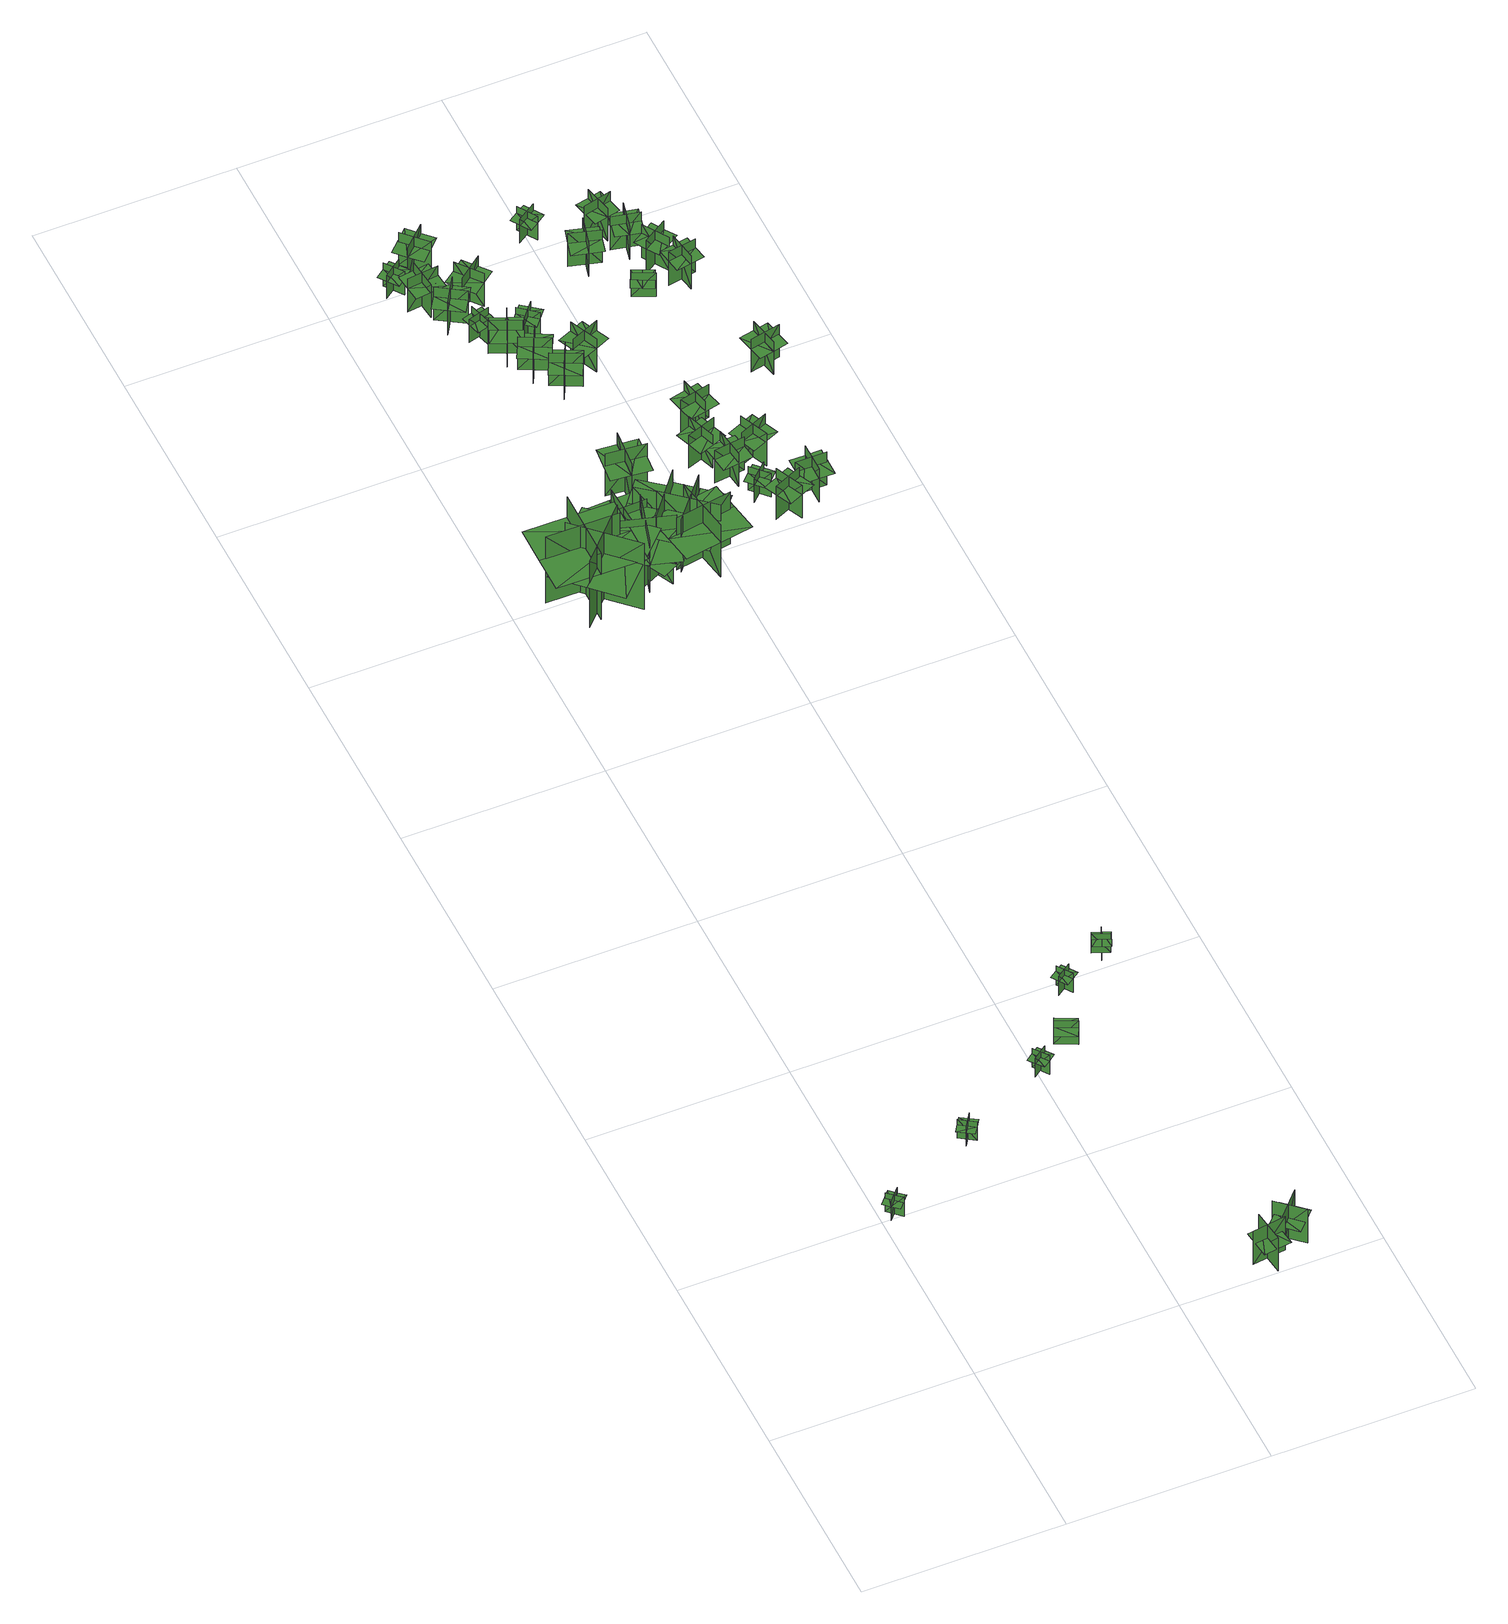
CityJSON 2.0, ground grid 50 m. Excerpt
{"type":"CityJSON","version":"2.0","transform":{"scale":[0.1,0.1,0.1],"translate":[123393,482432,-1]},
"CityObjects":{
"tree1":{"type":"SolitaryVegetationObject","geometry":[{"type":"MultiSurface","lod":"1","boundaries":[[[0,1,2]],[[0,2,3]],[[4,5,6]],[[4,6,7]],[[8,9,10]],[[8,10,11]],[[8,11,12]],[[8,12,13]]]}]},
"tree2":{"type":"SolitaryVegetationObject","geometry":[{"type":"MultiSurface","lod":"1","boundaries":[[[14,15,16]],[[14,16,17]],[[18,19,20]],[[18,20,21]],[[22,23,24]],[[22,24,25]],[[22,25,26]],[[22,26,27]]]}]},
"tree3":{"type":"SolitaryVegetationObject","geometry":[{"type":"MultiSurface","lod":"1","boundaries":[[[28,29,30]],[[28,30,31]],[[32,33,34]],[[32,34,35]],[[36,37,38]],[[36,38,39]],[[36,39,40]],[[36,40,41]]]}]},
"tree4":{"type":"SolitaryVegetationObject","geometry":[{"type":"MultiSurface","lod":"1","boundaries":[[[42,43,44]],[[42,44,45]],[[46,47,48]],[[46,48,49]],[[50,51,52]],[[50,52,53]],[[50,54,55]],[[50,55,51]]]}]},
"tree5":{"type":"SolitaryVegetationObject","geometry":[{"type":"MultiSurface","lod":"1","boundaries":[[[56,57,58]],[[56,58,59]],[[60,61,62]],[[60,62,63]],[[64,65,66]],[[64,66,67]],[[64,68,69]],[[64,69,65]]]}]},
"tree6":{"type":"SolitaryVegetationObject","geometry":[{"type":"MultiSurface","lod":"1","boundaries":[[[70,71,72]],[[70,72,73]],[[74,75,76]],[[74,76,77]],[[78,79,80]],[[78,80,81]],[[78,81,82]],[[78,82,83]]]}]},
"tree7":{"type":"SolitaryVegetationObject","geometry":[{"type":"MultiSurface","lod":"1","boundaries":[[[84,85,86]],[[84,86,87]],[[88,89,90]],[[88,90,91]],[[92,93,94]],[[92,94,95]],[[92,95,96]],[[92,96,97]]]}]},
"tree8":{"type":"SolitaryVegetationObject","geometry":[{"type":"MultiSurface","lod":"1","boundaries":[[[98,99,100]],[[98,100,101]],[[102,103,104]],[[102,104,105]],[[106,107,108]],[[106,108,109]],[[106,109,110]],[[106,110,111]]]}]},
"tree9":{"type":"SolitaryVegetationObject","geometry":[{"type":"MultiSurface","lod":"1","boundaries":[[[112,113,114]],[[112,114,115]],[[116,117,118]],[[116,118,119]],[[120,121,122]],[[120,122,123]],[[120,123,124]],[[120,124,125]]]}]},
"tree10":{"type":"SolitaryVegetationObject","geometry":[{"type":"MultiSurface","lod":"1","boundaries":[[[126,127,128]],[[126,128,129]],[[130,131,132]],[[130,132,133]],[[134,135,136]],[[134,136,137]],[[134,137,138]],[[134,138,139]]]}]},
"tree11":{"type":"SolitaryVegetationObject","geometry":[{"type":"MultiSurface","lod":"1","boundaries":[[[140,141,142]],[[140,142,143]],[[144,145,146]],[[144,146,147]],[[148,149,150]],[[148,150,151]],[[148,151,152]],[[148,152,153]]]}]},
"tree12":{"type":"SolitaryVegetationObject","geometry":[{"type":"MultiSurface","lod":"1","boundaries":[[[154,155,156]],[[154,156,157]],[[158,159,160]],[[158,160,161]],[[162,163,164]],[[162,164,165]],[[162,165,166]],[[162,166,167]]]}]},
"tree13":{"type":"SolitaryVegetationObject","geometry":[{"type":"MultiSurface","lod":"1","boundaries":[[[168,169,170]],[[168,170,171]],[[172,173,174]],[[172,174,175]],[[176,177,178]],[[176,178,179]],[[176,179,180]],[[176,180,181]]]}]},
"tree14":{"type":"SolitaryVegetationObject","geometry":[{"type":"MultiSurface","lod":"1","boundaries":[[[182,183,184]],[[182,184,185]],[[186,187,188]],[[186,188,189]],[[190,191,192]],[[190,192,193]],[[190,193,194]],[[190,194,195]]]}]},
"tree15":{"type":"SolitaryVegetationObject","geometry":[{"type":"MultiSurface","lod":"1","boundaries":[[[196,197,198]],[[196,198,199]],[[200,201,202]],[[200,202,203]],[[204,205,206]],[[204,206,207]],[[204,207,208]],[[204,208,209]]]}]},
"tree16":{"type":"SolitaryVegetationObject","geometry":[{"type":"MultiSurface","lod":"1","boundaries":[[[210,211,212]],[[210,212,213]],[[214,215,216]],[[214,216,217]],[[218,219,220]],[[218,220,221]],[[218,221,222]],[[218,222,223]]]}]},
"tree17":{"type":"SolitaryVegetationObject","geometry":[{"type":"MultiSurface","lod":"1","boundaries":[[[224,225,226]],[[224,226,227]],[[228,229,230]],[[228,230,231]],[[232,233,234]],[[232,234,235]],[[232,235,236]],[[232,236,237]]]}]},
"tree18":{"type":"SolitaryVegetationObject","geometry":[{"type":"MultiSurface","lod":"1","boundaries":[[[238,239,240]],[[238,240,241]],[[242,243,244]],[[242,244,245]],[[246,247,248]],[[246,248,249]],[[246,249,250]],[[246,250,251]]]}]},
"tree19":{"type":"SolitaryVegetationObject","geometry":[{"type":"MultiSurface","lod":"1","boundaries":[[[252,253,254]],[[252,254,255]],[[256,257,258]],[[256,258,259]],[[260,261,262]],[[260,262,263]],[[260,263,264]],[[260,264,265]]]}]},
"tree20":{"type":"SolitaryVegetationObject","geometry":[{"type":"MultiSurface","lod":"1","boundaries":[[[266,267,268]],[[266,268,269]],[[270,271,272]],[[270,272,273]],[[274,275,276]],[[274,276,277]],[[274,277,278]],[[274,278,279]]]}]},
"tree21":{"type":"SolitaryVegetationObject","geometry":[{"type":"MultiSurface","lod":"1","boundaries":[[[280,281,282]],[[280,282,283]],[[284,285,286]],[[284,286,287]],[[288,289,290]],[[288,290,291]],[[288,291,292]],[[288,292,293]]]}]},
"tree22":{"type":"SolitaryVegetationObject","geometry":[{"type":"MultiSurface","lod":"1","boundaries":[[[294,295,296]],[[294,296,297]],[[298,299,300]],[[298,300,301]],[[302,303,304]],[[302,304,305]],[[302,305,306]],[[302,306,307]]]}]},
"tree23":{"type":"SolitaryVegetationObject","geometry":[{"type":"MultiSurface","lod":"1","boundaries":[[[308,309,310]],[[308,310,311]],[[312,313,314]],[[312,314,315]],[[316,317,318]],[[316,318,319]],[[316,319,320]],[[316,320,321]]]}]},
"tree24":{"type":"SolitaryVegetationObject","geometry":[{"type":"MultiSurface","lod":"1","boundaries":[[[322,323,324]],[[322,324,325]],[[326,327,328]],[[326,328,329]],[[330,331,332]],[[330,332,333]],[[330,333,334]],[[330,334,335]]]}]},
"tree25":{"type":"SolitaryVegetationObject","geometry":[{"type":"MultiSurface","lod":"1","boundaries":[[[336,337,338]],[[336,338,339]],[[340,341,342]],[[340,342,343]],[[344,345,346]],[[344,346,347]],[[344,347,348]],[[344,348,349]]]}]},
"tree26":{"type":"SolitaryVegetationObject","geometry":[{"type":"MultiSurface","lod":"1","boundaries":[[[350,351,352]],[[350,352,353]],[[354,355,356]],[[354,356,357]],[[358,359,360]],[[358,360,361]],[[358,361,362]],[[358,362,363]]]}]},
"tree27":{"type":"SolitaryVegetationObject","geometry":[{"type":"MultiSurface","lod":"1","boundaries":[[[364,365,366]],[[364,366,367]],[[368,369,370]],[[368,370,371]],[[372,373,374]],[[372,374,375]],[[372,375,376]],[[372,376,377]]]}]},
"tree28":{"type":"SolitaryVegetationObject","geometry":[{"type":"MultiSurface","lod":"1","boundaries":[[[378,379,380]],[[378,380,381]],[[382,383,384]],[[382,384,385]],[[386,387,388]],[[386,388,389]],[[386,389,390]],[[386,390,391]]]}]},
"tree29":{"type":"SolitaryVegetationObject","geometry":[{"type":"MultiSurface","lod":"1","boundaries":[[[392,393,394]],[[392,394,395]],[[396,397,398]],[[396,398,399]],[[400,401,402]],[[400,402,403]],[[400,403,404]],[[400,404,405]]]}]},
"tree30":{"type":"SolitaryVegetationObject","geometry":[{"type":"MultiSurface","lod":"1","boundaries":[[[406,407,408]],[[406,408,409]],[[410,411,412]],[[410,412,413]],[[414,415,416]],[[414,416,417]],[[414,417,418]],[[414,418,419]]]}]},
"tree31":{"type":"SolitaryVegetationObject","geometry":[{"type":"MultiSurface","lod":"1","boundaries":[[[420,421,422]],[[420,422,423]],[[424,425,426]],[[424,426,427]],[[428,429,430]],[[428,430,431]],[[428,431,432]],[[428,432,433]]]}]},
"tree32":{"type":"SolitaryVegetationObject","geometry":[{"type":"MultiSurface","lod":"1","boundaries":[[[434,435,436]],[[434,436,437]],[[438,439,440]],[[438,440,441]],[[442,443,444]],[[442,444,445]],[[442,445,446]],[[442,446,447]]]}]},
"tree33":{"type":"SolitaryVegetationObject","geometry":[{"type":"MultiSurface","lod":"1","boundaries":[[[448,449,450]],[[448,450,451]],[[452,453,454]],[[452,454,455]],[[456,457,458]],[[456,458,459]],[[456,459,460]],[[456,460,461]]]}]},
"tree34":{"type":"SolitaryVegetationObject","geometry":[{"type":"MultiSurface","lod":"1","boundaries":[[[462,463,464]],[[462,464,465]],[[466,467,468]],[[466,468,469]],[[470,471,472]],[[470,472,473]],[[470,473,474]],[[470,474,475]]]}]},
"tree35":{"type":"SolitaryVegetationObject","geometry":[{"type":"MultiSurface","lod":"1","boundaries":[[[476,477,478]],[[476,478,479]],[[480,481,482]],[[480,482,483]],[[484,485,486]],[[484,486,487]],[[484,487,488]],[[484,488,489]]]}]},
"tree36":{"type":"SolitaryVegetationObject","geometry":[{"type":"MultiSurface","lod":"1","boundaries":[[[490,491,492]],[[490,492,493]],[[494,495,496]],[[494,496,497]],[[498,499,500]],[[498,500,501]],[[498,501,502]],[[498,502,503]]]}]},
"tree37":{"type":"SolitaryVegetationObject","geometry":[{"type":"MultiSurface","lod":"1","boundaries":[[[504,505,506]],[[504,506,507]],[[508,509,510]],[[508,510,511]],[[512,513,514]],[[512,514,515]],[[512,515,516]],[[512,516,517]]]}]},
"tree38":{"type":"SolitaryVegetationObject","geometry":[{"type":"MultiSurface","lod":"1","boundaries":[[[518,519,520]],[[518,520,521]],[[522,523,524]],[[522,524,525]],[[526,527,528]],[[526,528,529]],[[526,529,530]],[[526,530,531]]]}]},
"tree39":{"type":"SolitaryVegetationObject","geometry":[{"type":"MultiSurface","lod":"1","boundaries":[[[532,533,534]],[[532,534,535]],[[536,537,538]],[[536,538,539]],[[540,541,542]],[[540,542,543]],[[540,543,544]],[[540,544,545]]]}]},
"tree40":{"type":"SolitaryVegetationObject","geometry":[{"type":"MultiSurface","lod":"1","boundaries":[[[546,547,548]],[[546,548,549]],[[550,551,552]],[[550,552,553]],[[554,555,556]],[[554,556,557]],[[554,557,558]],[[554,558,559]]]}]},
"tree41":{"type":"SolitaryVegetationObject","geometry":[{"type":"MultiSurface","lod":"1","boundaries":[[[560,561,562]],[[560,562,563]],[[564,565,566]],[[564,566,567]],[[568,569,570]],[[568,570,571]],[[568,571,572]],[[568,572,573]]]}]},
"tree42":{"type":"SolitaryVegetationObject","geometry":[{"type":"MultiSurface","lod":"1","boundaries":[[[574,575,576]],[[574,576,577]],[[578,579,580]],[[578,580,581]],[[582,583,584]],[[582,584,585]],[[582,585,586]],[[582,586,587]]]}]},
"tree43":{"type":"SolitaryVegetationObject","geometry":[{"type":"MultiSurface","lod":"1","boundaries":[[[588,589,590]],[[588,590,591]],[[592,593,594]],[[592,594,595]],[[596,597,598]],[[596,598,599]],[[596,599,600]],[[596,600,601]]]}]}
},
"vertices":[
[19,524,12],[52,494,12],[52,494,74],[19,524,74],[20,494,12],[50,527,12],[50,527,74],[20,494,74],[20,494,57],[37,479,57],[66,513,57],[50,527,57],[33,542,57],[4,509,57],
[265,632,12],[289,668,12],[289,668,73],[265,632,73],[294,637,12],[257,662,12],[257,662,73],[294,637,73],[294,637,56],[306,656,56],[269,680,56],[257,662,56],[245,643,56],[281,619,56],
[526,785,11],[491,759,11],[491,759,72],[526,785,72],[497,790,11],[524,754,11],[524,754,72],[497,790,72],[497,790,55],[479,776,55],[506,741,55],[524,754,55],[541,768,55],[515,803,55],
[733,84,12],[743,1,12],[743,1,121],[733,84,121],[701,42,12],[701,42,121],[784,53,121],[784,53,12],[737,79,79],[746,7,79],[780,11,79],[771,84,79],[702,75,79],[711,2,79],
[777,109,11],[838,52,11],[838,52,121],[777,109,121],[779,56,11],[779,56,121],[836,118,121],[836,118,11],[783,108,79],[837,58,79],[860,83,79],[806,133,79],[759,82,79],[812,32,79],
[604,847,10],[581,796,10],[581,796,87],[604,847,87],[570,834,10],[620,811,10],[620,811,87],[570,834,87],[570,834,66],[558,809,66],[608,786,66],[620,811,66],[631,836,66],[581,859,66],
[179,2605,12],[179,2605,229],[178,2418,229],[178,2418,12],[266,2513,12],[266,2513,229],[85,2514,229],[85,2514,12],[294,2513,159],[294,2607,159],[70,2608,159],[69,2514,159],[69,2421,159],[293,2419,159],
[676,988,12],[640,963,12],[640,963,74],[676,988,74],[648,994,12],[673,958,12],[673,958,74],[648,994,74],[648,994,57],[629,981,57],[654,945,57],[673,958,57],[691,970,57],[666,1007,57],
[144,2538,11],[144,2538,228],[278,2408,228],[278,2408,11],[271,2538,11],[271,2538,228],[145,2408,228],[145,2408,11],[290,2557,158],[223,2623,158],[66,2462,158],[133,2397,158],[200,2331,158],[357,2492,158],
[397,2495,12],[397,2495,182],[256,2535,182],[256,2535,12],[309,2448,12],[309,2448,182],[348,2585,182],[348,2585,12],[303,2427,127],[374,2407,127],[423,2577,127],[352,2597,127],[281,2617,127],[232,2448,127],
[367,2591,13],[367,2591,152],[247,2587,152],[247,2587,13],[311,2533,13],[311,2533,152],[306,2649,152],[306,2649,13],[311,2515,107],[372,2517,107],[366,2661,107],[306,2659,107],[246,2657,107],[251,2513,107],
[799,1034,12],[758,1050,12],[758,1050,74],[799,1034,74],[788,1061,12],[771,1020,12],[771,1020,74],[788,1061,74],[788,1061,57],[767,1069,57],[750,1028,57],[771,1020,57],[791,1011,57],[808,1052,57],
[390,2510,12],[390,2510,121],[306,2469,121],[306,2469,12],[368,2450,12],[368,2450,121],[328,2531,121],[328,2531,12],[374,2438,86],[416,2458,86],[367,2559,86],[325,2539,86],[283,2518,86],[332,2417,86],
[443,2621,13],[443,2621,184],[351,2506,184],[351,2506,13],[451,2522,13],[451,2522,184],[341,2611,184],[341,2611,13],[469,2508,128],[515,2566,128],[377,2676,128],[331,2619,128],[285,2561,128],[422,2451,128],
[495,2476,19],[495,2476,190],[383,2572,190],[383,2572,19],[396,2470,19],[396,2470,190],[488,2578,190],[488,2578,19],[381,2454,134],[437,2406,134],[552,2539,134],[496,2587,134],[441,2635,134],[325,2502,134],
[469,2418,23],[469,2418,193],[444,2563,193],[444,2563,23],[389,2477,23],[389,2477,193],[529,2500,193],[529,2500,23],[367,2473,138],[379,2401,138],[553,2430,138],[541,2503,138],[529,2575,138],[355,2546,138],
[339,2756,12],[438,2746,12],[438,2746,150],[339,2756,150],[381,2704,12],[390,2803,12],[390,2803,150],[381,2704,150],[381,2704,111],[431,2699,111],[440,2799,111],[390,2803,111],[341,2808,111],[331,2709,111],
[184,3530,15],[140,3497,15],[140,3497,92],[184,3530,92],[148,3535,15],[181,3491,15],[181,3491,92],[148,3535,92],[148,3535,70],[126,3518,70],[159,3474,70],[181,3491,70],[203,3508,70],[170,3552,70],
[198,3482,14],[207,3405,14],[207,3405,122],[198,3482,122],[166,3442,14],[243,3451,14],[243,3451,122],[166,3442,122],[166,3442,92],[170,3404,92],[247,3413,92],[243,3451,92],[238,3490,92],[161,3481,92],
[259,3407,14],[218,3342,14],[218,3342,122],[259,3407,122],[209,3396,14],[274,3355,14],[274,3355,122],[209,3396,122],[209,3396,92],[188,3363,92],[253,3322,92],[274,3355,92],[295,3387,92],[229,3429,92],
[306,3316,14],[253,3301,14],[253,3301,91],[306,3316,91],[274,3334,14],[289,3281,14],[289,3281,91],[274,3334,91],[274,3334,69],[248,3327,69],[263,3274,69],[289,3281,69],[316,3289,69],[301,3342,69],
[349,3224,13],[278,3255,13],[278,3255,121],[349,3224,121],[331,3273,13],[300,3201,13],[300,3201,121],[331,3273,121],[331,3273,90],[295,3288,90],[264,3217,90],[300,3201,90],[335,3186,90],[366,3257,90],
[207,3583,10],[262,3527,10],[262,3527,118],[207,3583,118],[206,3531,10],[262,3585,10],[262,3585,118],[206,3531,118],[206,3531,88],[234,3503,88],[289,3557,88],[262,3585,88],[235,3613,88],[179,3559,88],
[367,3200,13],[332,3131,13],[332,3131,120],[367,3200,120],[318,3184,13],[387,3149,13],[387,3149,120],[318,3184,120],[318,3184,90],[301,3150,90],[370,3114,90],[387,3149,90],[405,3183,90],[336,3219,90],
[409,3127,13],[375,3058,13],[375,3058,120],[409,3127,120],[361,3111,13],[430,3077,13],[430,3077,121],[361,3111,120],[361,3111,90],[344,3076,90],[413,3042,90],[430,3077,90],[447,3112,90],[377,3146,90],
[279,3397,10],[339,3445,10],[339,3445,118],[279,3397,118],[330,3391,10],[282,3451,10],[282,3451,118],[330,3391,118],[330,3391,88],[360,3415,88],[312,3475,88],[282,3451,88],[251,3427,88],[300,3367,88],
[401,3298,10],[366,3255,10],[366,3255,87],[401,3298,87],[364,3295,10],[407,3259,10],[407,3259,87],[364,3295,87],[364,3295,66],[347,3274,66],[389,3238,66],[407,3259,66],[425,3281,66],[382,3316,66],
[429,3128,9],[500,3159,9],[500,3159,117],[429,3128,117],[477,3108,9],[446,3179,9],[446,3179,117],[477,3108,117],[477,3108,87],[513,3124,87],[481,3195,87],[446,3179,87],[410,3164,87],[442,3093,87],
[593,2735,12],[567,2808,12],[567,2808,120],[593,2735,120],[616,2782,12],[543,2756,12],[543,2756,120],[616,2782,120],[616,2782,90],[603,2818,90],[530,2792,90],[543,2756,90],[556,2719,90],[629,2745,90],
[622,2660,12],[612,2737,12],[612,2737,120],[622,2660,120],[654,2701,12],[577,2691,12],[577,2691,120],[654,2701,120],[654,2701,90],[648,2739,90],[572,2729,90],[577,2691,90],[582,2652,90],[659,2663,90],
[674,2640,12],[634,2602,12],[634,2602,89],[674,2640,89],[637,2641,12],[675,2601,12],[675,2601,89],[637,2641,89],[637,2641,68],[617,2622,68],[655,2582,68],[675,2601,68],[695,2620,68],[657,2660,68],
[728,2567,11],[658,2535,11],[658,2535,119],[728,2567,119],[680,2585,11],[712,2515,11],[712,2515,119],[680,2585,119],[680,2585,89],[645,2569,89],[677,2499,89],[712,2515,89],[748,2531,89],[715,2601,89],
[620,2838,8],[603,2913,8],[603,2913,116],[620,2838,116],[648,2881,8],[572,2864,8],[572,2864,116],[648,2881,116],[648,2881,86],[639,2919,86],[564,2902,86],[572,2864,86],[581,2826,86],[657,2843,86],
[674,2765,9],[705,2693,9],[705,2693,117],[674,2765,117],[655,2717,9],[726,2747,9],[726,2747,117],[655,2717,117],[655,2717,87],[670,2681,87],[741,2712,87],[726,2747,87],[710,2783,87],[639,2752,87],
[804,2586,9],[727,2587,9],[727,2587,117],[804,2586,117],[768,2623,9],[767,2546,9],[767,2546,117],[768,2623,117],[768,2623,86],[729,2624,86],[729,2546,86],[767,2546,86],[806,2546,86],[807,2623,86],
[527,3564,10],[481,3534,10],[481,3534,87],[527,3564,87],[491,3572,10],[521,3526,10],[521,3526,87],[491,3572,87],[491,3572,66],[468,3557,66],[498,3511,66],[521,3526,66],[544,3541,66],[514,3587,66],
[579,3379,10],[599,3454,10],[599,3454,118],[579,3379,118],[624,3404,10],[549,3425,10],[549,3425,118],[624,3404,118],[624,3404,87],[634,3442,87],[559,3462,87],[549,3425,87],[539,3387,87],[614,3367,87],
[640,3284,10],[691,3261,10],[691,3261,87],[640,3284,87],[653,3249,10],[676,3300,10],[676,3300,87],[653,3249,87],[653,3249,66],[678,3238,66],[701,3288,66],[676,3300,66],[651,3311,66],[628,3261,66],
[615,3481,15],[685,3498,15],[685,3498,123],[615,3481,123],[660,3454,15],[643,3524,15],[643,3524,123],[660,3454,123],[660,3454,94],[693,3462,94],[677,3532,94],[643,3524,94],[610,3516,94],[626,3446,94],
[654,3429,14],[724,3414,14],[724,3414,122],[654,3429,122],[682,3385,14],[698,3455,14],[698,3455,122],[682,3385,122],[682,3385,94],[716,3378,94],[732,3448,94],[698,3455,94],[664,3463,94],[649,3393,94],
[791,2966,10],[866,2982,10],[866,2982,117],[791,2966,117],[833,2938,10],[818,3014,10],[818,3014,117],[833,2938,117],[833,2938,87],[871,2946,87],[856,3021,87],[818,3014,87],[780,3006,87],[796,2930,87],
[748,3317,15],[709,3378,15],[709,3378,123],[748,3317,123],[758,3368,15],[698,3330,15],[698,3330,123],[758,3368,123],[758,3368,95],[740,3397,95],[680,3359,95],[698,3330,95],[717,3301,95],[777,3339,95],
[769,3245,16],[757,3316,16],[757,3316,125],[769,3245,125],[799,3288,16],[728,3276,16],[728,3276,125],[799,3288,125],[799,3288,96],[794,3322,96],[723,3310,96],[728,3276,96],[734,3242,96],[805,3254,96]
]}
